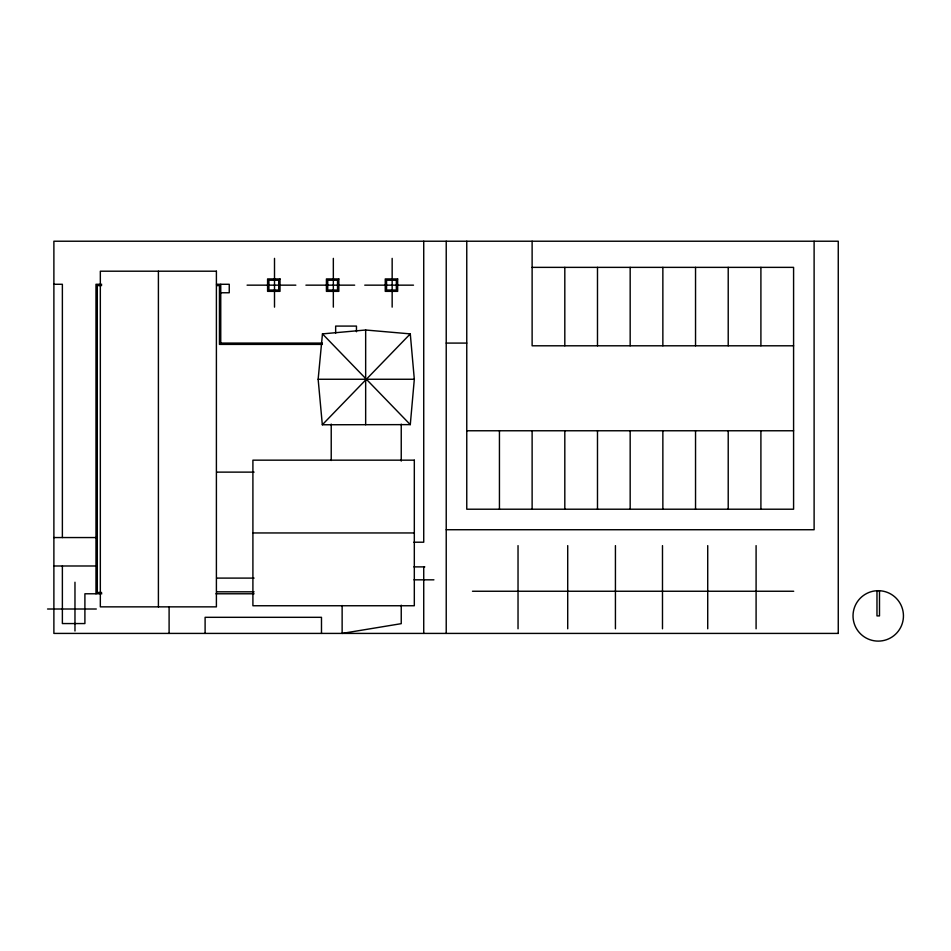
<?xml version="1.0" encoding="UTF-8"?>
<svg xmlns="http://www.w3.org/2000/svg" width="951" height="951" viewBox="0 0 951 951"><rect width="100%" height="100%" fill="white"/><g stroke="black" fill="none" stroke-linecap="round" stroke-linejoin="round"><path stroke-width="1.43" d="M410.285 424.621L414.315 379.259L410.285 333.884L365.66 330.009L322.46 333.884L318.145 379.259L322.33 424.764L410.285 424.621L322.46 333.884M322.33 424.764L410.285 333.884M532.12 267.362L793.586 267.362L793.586 509.213L466.763 509.213L466.763 241.221M53.886 284.278L62.374 284.278L62.374 537.553M101.686 284.278L95.98 284.278L95.98 593.781M216.483 284.278L229.25 284.278L229.25 292.765L220.751 292.765M247.082 285.157L295.844 285.157M305.913 285.157L354.675 285.157M364.744 285.157L413.495 285.157M101.602 285.585L97.287 285.585L97.287 592.473L101.602 592.473M216.578 285.585L219.455 285.585L219.455 344.393L322.401 344.393M220.454 343.085L322.389 343.085M446.221 343.085L466.763 343.085M793.586 345.795L532.12 345.795L532.12 241.221M318.145 379.259L414.315 379.259M466.763 430.767L793.586 430.767M216.804 472.124L254.095 472.124M446.221 529.731L814.115 529.731L814.115 241.221M252.907 532.952L414.315 532.952M53.886 537.553L95.98 537.553M413.887 542.213L423.73 542.213L423.73 241.221M53.886 565.988L95.98 565.988M413.887 566.879L424.8 566.879M216.899 578.101L254.095 578.101M414.006 579.825L433.918 579.825M472.481 591.249L793.705 591.249M216.959 591.819L254.095 591.819M101.828 593.781L84.901 593.781L84.901 623.559L62.374 623.559L62.374 565.988M215.972 593.781L254.095 593.781M47.55 609.009L96.313 609.009M838.354 633.414L53.886 633.414L53.886 241.221L838.259 241.221L838.259 633.414M879.497 590.761L879.497 615.903L876.977 615.903L876.977 590.761M760.907 267.362L760.907 345.795M760.907 430.767L760.907 509.213M756.093 545.624L756.093 628.789M728.216 267.362L728.216 345.795M728.216 430.767L728.216 509.213M707.722 545.624L707.722 628.789M695.538 267.362L695.538 345.795M695.538 430.767L695.538 509.213M662.859 267.362L662.859 345.795M662.859 430.767L662.859 509.213M662.49 545.624L662.49 628.789M630.168 267.362L630.168 345.795M630.168 430.767L630.168 509.213M615.428 545.624L615.428 628.789M597.49 267.362L597.49 345.795M597.49 430.767L597.49 509.213M567.711 545.624L567.711 628.789M564.811 267.362L564.811 345.795M564.811 430.767L564.811 509.213M532.12 430.767L532.12 509.213M518.033 545.624L518.033 628.789M499.441 430.767L499.441 509.213M446.221 241.221L446.221 633.414M423.73 566.879L423.73 633.414M401.239 424.146L401.239 461.08M401.239 605.169L401.239 623.666L342.134 633.414L342.134 605.525M392.157 258.375L392.157 307.137M365.66 330.009L365.66 424.764M356.459 331.744L356.459 326.086L335.655 326.086L335.655 333.171M333.337 258.375L333.337 307.137M331.221 424.063L331.221 460.498M321.486 633.414L321.486 617.318L205.107 617.318L205.107 633.414M274.506 258.375L274.506 307.137M220.751 284.278L220.751 343.085M169.1 606.988L169.1 633.414M158.401 271.201L158.401 606.857M74.974 582.238L74.974 631M878.237 590.69L874.944 590.904A25.213 25.213 0 0 0 856.97 629.443A25.213 25.213 0 0 0 899.503 629.443A25.213 25.213 0 0 0 881.529 590.904L878.237 590.69M216.4 271.201L100.331 271.201L100.331 606.857L216.4 606.857L216.4 271.201M280.01 278.928L267.588 278.928L267.588 291.351L280.01 291.351L280.01 278.928M338.841 278.928L326.419 278.928L326.419 291.351L338.841 291.351L338.841 278.928M397.661 278.928L385.25 278.928L385.25 291.351L397.661 291.351L397.661 278.928M278.702 280.236L268.895 280.236L268.895 290.043L278.702 290.043L278.702 280.236M337.534 280.236L327.726 280.236L327.726 290.043L337.534 290.043L337.534 280.236M396.353 280.236L386.558 280.236L386.558 290.043L396.353 290.043L396.353 280.236M414.315 460.165L252.907 460.165L252.907 605.751L414.315 605.751L414.315 460.165"/></g></svg>
